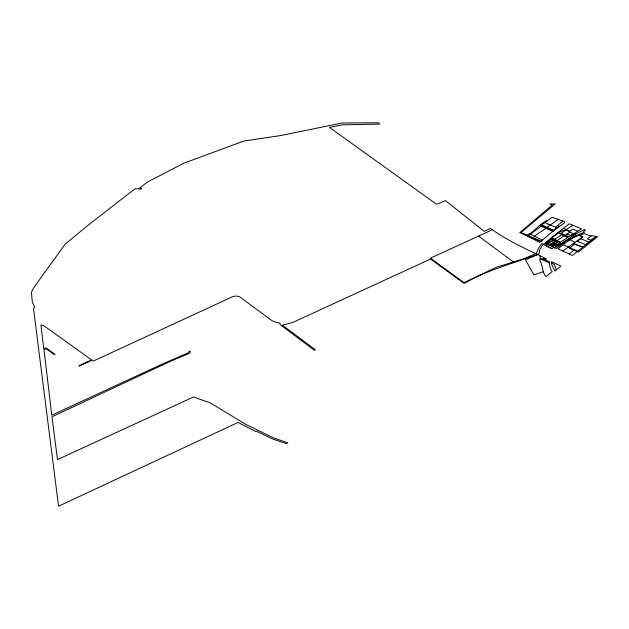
<?xml version="1.0" encoding="UTF-8"?>
<svg xmlns="http://www.w3.org/2000/svg" width="629" height="629" viewBox="0 0 629 629"><rect width="100%" height="100%" fill="white"/><g stroke="black" fill="none" stroke-linecap="round" stroke-linejoin="round"><path stroke-width="0.94" d="M551.594 263.04L551.586 264.133L554.904 271.005L560.919 266.13L551.602 261.688L551.594 263.04L554.408 264.51L556.272 269.841M543.33 271.72L533.935 274.873L525.412 259.738L538.353 254.375L540.28 256.656L539.894 260.823C543.141 265.642 541.852 272.176 545.988 276.532L552.223 271.657L550.65 269.401L549.125 262.592L549.431 261.908L543.385 258.944M553.882 230.45L564.63 222.752L564.284 221.55L552.097 217.272L541.687 224.757L553.882 230.45L539.658 242.401L520.018 232.431L552.356 204.912L549.73 203.985L555.258 203.922L520.969 232.533L541.223 241.166M544.423 243.502L553.764 247.016L551.869 248.801L543.448 244.359L551.405 237.833L560.101 242.401L567.838 237.345L561.894 234.609L554.581 239.507L560.101 242.401L555.195 245.829L554.306 245.467L552.93 246.702M555.03 239.327L551.578 237.699L558.293 232.368L561.351 233.556L564.024 231.079L572.925 225.261L581.636 228.862L577.65 231.189M555.619 227.266L562.869 221.054M576.785 241.08L577.571 241.394L582.918 236.771L562.774 251.034M547.372 242.865L548.991 241.426M547.434 244.146L548.496 243.211L546.868 242.597M547.623 244.217L550.241 241.89L547.741 240.954L546.121 242.393L548.614 243.337M553.937 240.821L554.581 240.247M550.116 245.153L552.734 242.833L556.476 244.233L554.857 245.68L551.114 244.272M551.429 245.648L553.984 243.297M553.606 245.208L555.234 243.769M577.571 241.394L585.741 244.681L596.111 236.441L591.779 235.592L590.985 236.119L584.247 233.65C574.253 235.623 565.754 242.479 558.104 248.84L572.351 255.516L596.111 236.441L597.55 236.708L578.507 252.017L569.457 248.431L574.489 244.076L582.745 247.048L573.286 243.643L574.489 244.076M527.299 235.246L529.61 233.493L530.176 233.705L541.671 223.751L546.931 220.425L547.364 220.771M569.159 254.022L574.356 249.815L577.619 251.207M558.293 232.368L569.237 223.767L572.925 225.261M553.473 230.253L556.744 227.745M528.407 235.733L541.207 226.173M547.277 227.187L558.151 219.395M562.287 244.099L556.319 248.494L554.283 247.763L555.981 246.12L564.386 242.597L562.287 244.099L561.43 243.627M590.985 236.119L587.321 238.816L591.181 240.364M578.027 235.49L580.087 235.883L581.825 234.656L581.07 234.373M562.916 242.495L575.637 234.043L584.278 229.577L585.56 230.033L583.476 231.551L584.49 232.203C574.379 236.024 565.424 242.244 555.195 245.829M556.948 240.765L564.237 235.678M561.351 233.556L565.298 235.222L569.905 232.015L573.404 233.925L577.784 231.252L572.988 229.16L569.166 231.433L566.006 229.923M530.514 234.098L534.398 236.111L546.743 227.808L553.457 230.89M551.578 237.699L557.569 233.768L556.869 233.501M554.715 247.92L561.233 243.714M575.637 234.043L574.246 233.414L568.836 236.677L565.298 235.222M570.637 235.576L573.404 233.925M569.52 231.228L566.336 229.727L564.024 231.079L561.5 229.813M478.559 236.087L492.334 229.742C506.463 239.547 521.921 247.26 537.52 254.375L538.88 253.904L539.934 249.351L543.173 244.209L541.899 243.557L538.746 247.755L536.395 253.322L523.658 258.802L496.533 267.215L463.95 282.586L430.393 258.157L478.559 236.087L513.484 262.12M537.52 254.375C513.5 263.433 488.529 269.597 466.065 282.437L464.1 283.364L430.48 259.069L292.406 322.622L282.319 325.146L315.491 349.913L314.091 350.054L280.18 324.611L279.897 323.212L274.857 322.001L271.862 320.601L239.523 296.77L237.094 296.07L233.296 296.377L93.234 361.132L92.015 360.26L79.207 366.094L78.782 365.795L91.59 359.906L43.33 325.342L40.932 325.051L43.66 348.442L46.192 348.034L55.061 354.363L54.393 354.662L46.216 348.851L43.983 349.299L51.767 415.211L161.574 364.411L188.275 352.806L189.25 351.234L190.422 351.399L189.982 353.073L169.916 361.549L51.963 416.791L57.491 459.602L193.449 396.993L210.015 402.757L245.915 424.465L273.434 437.8L287.83 442.863L286.219 443.642L272.396 438.869L256.357 431.203L255.775 431.502L238.077 422.436L58.552 506.211L33.494 308.375L34.744 307.345L32.283 302.006L31.45 292.391L32.59 289.623L40.932 277.617L65.424 243.91L88.264 225.111L134.85 188.889L141.682 188.763L138.867 188.661L147.469 182.001L183.92 163.163L243.761 141.085L280.66 135.557L342.113 122.993L378.485 122.789L379.68 124.11L342.459 124.833L329.478 127.38L436.259 204.087L437.926 203.906L445.301 200.557L484.244 231.33L490.471 228.469L492.334 229.742M540.059 258.904L546.42 258.975L539.006 255.146M574.497 234.845L576.762 235.38M545.257 245.31L552.207 248.479M549.18 240.537L556.437 243.258M549.243 242.77L551.743 243.714M552.49 244.705L554.118 245.318M589.011 242.086L580.3 238.548M566.965 234.059L574.104 237.007M540.775 241.52L520.018 232.431M544.643 222.635L557.294 227.973M559.952 231.071L562.758 232.274M574.356 249.815L562.947 244.539M539.674 225.489L553.363 231.614L553.984 231.134L540.366 224.883L546.743 227.808M557.805 232.761L567.838 237.345M563.38 228.343L566.336 229.727M570.236 239.916L574.969 242.134M540.767 258.912L549.227 262.875M557.483 225.575L559.7 226.629M580.087 235.883L582.423 237.054M534.398 236.111L542.41 240.223M568.333 238.894L569.434 239.563M548.126 224.097L549.801 225.316M569.166 231.433L569.905 232.015M550.517 239.35L545.807 243.533L553.064 246.254L557.774 242.079L550.517 239.35M551.586 239.122L550.941 239.696L556.932 241.945L557.577 241.371L551.586 239.122"/></g></svg>
